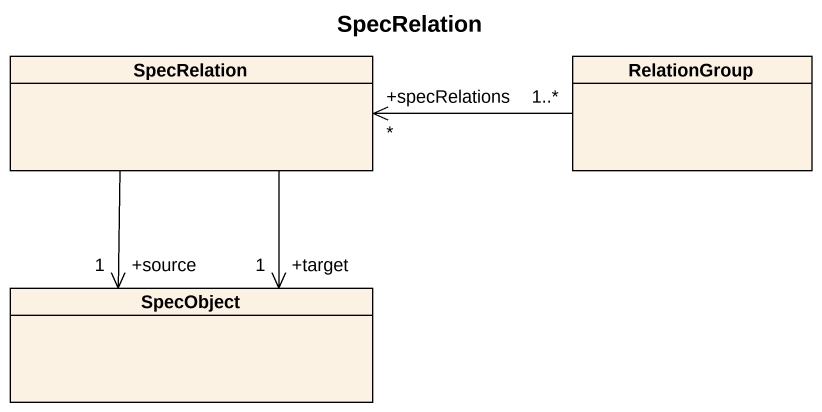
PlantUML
@startuml
title SpecRelation
hide circle
hide empty members
class SpecRelation
class RelationGroup
class SpecObject
SpecRelation --> "+source\n1" SpecObject
SpecRelation --> "+target\n1" SpecObject
RelationGroup "1..*" -left-> "+specRelations\n*" SpecRelation
@enduml
